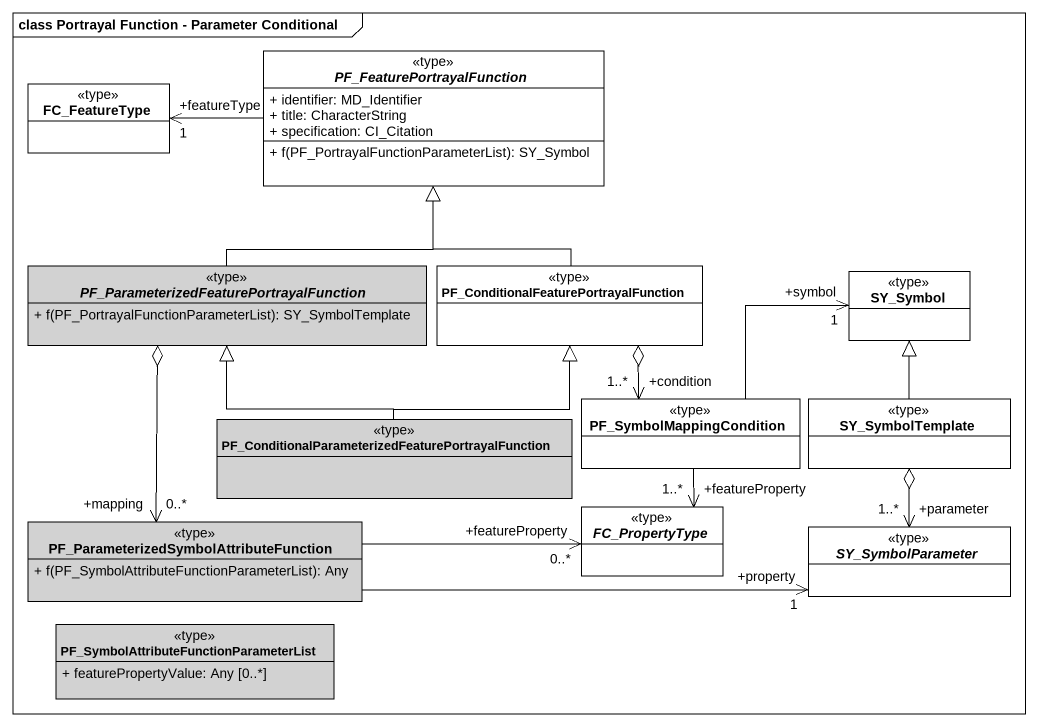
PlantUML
@startuml
mainframe class Portrayal Function - Parameter Conditional
hide circle
hide empty members
skinparam classAttributeIconSize 0
abstract class PF_FeaturePortrayalFunction <<type>> #FFFFFF {
  + identifier: MD_Identifier
  + title: CharacterString
  + specification: CI_Citation
  + f(PF_PortrayalFunctionParameterList): SY_Symbol
}
class FC_FeatureType <<type>> #FFFFFF
abstract class "PF_ParameterizedFeaturePortrayalFunction" as PF_ParameterizedFeaturePortr <<type>> #D2D2D2 {
  + f(PF_PortrayalFunctionParameterList): SY_SymbolTemplate
}
class "PF_ConditionalFeaturePortrayalFunction" as PF_ConditionalFeaturePortray <<type>> #FFFFFF
class SY_Symbol <<type>> #FFFFFF
class PF_SymbolMappingCondition <<type>> #FFFFFF
class SY_SymbolTemplate <<type>> #FFFFFF
class "PF_ConditionalParameterizedFeaturePortrayalFunction" as PF_ConditionalParameterizedF <<type>> #D2D2D2
abstract class FC_PropertyType <<type>> #FFFFFF
class "PF_ParameterizedSymbolAttributeFunction" as PF_ParameterizedSymbolAttrib <<type>> #D2D2D2 {
  + f(PF_SymbolAttributeFunctionParameterList): Any
}
abstract class SY_SymbolParameter <<type>> #FFFFFF
class "PF_SymbolAttributeFunctionParameterList" as PF_SymbolAttributeFunctionPa <<type>> #D2D2D2 {
  + featurePropertyValue: Any [0..*]
}
PF_FeaturePortrayalFunction -left-> "+featureType\n1" FC_FeatureType
PF_ParameterizedFeaturePortr -up-|> PF_FeaturePortrayalFunction
PF_ConditionalFeaturePortray -up-|> PF_FeaturePortrayalFunction
PF_SymbolMappingCondition "+condition\n1..*" <-up-o PF_ConditionalFeaturePortray
PF_SymbolMappingCondition -right-> "+symbol\n1" SY_Symbol
PF_SymbolMappingCondition --> "+featureProperty\n1..*" FC_PropertyType
SY_SymbolTemplate -up-|> SY_Symbol
PF_ConditionalParameterizedF -up-|> PF_ParameterizedFeaturePortr
PF_ConditionalParameterizedF -up-|> PF_ConditionalFeaturePortray
PF_ParameterizedSymbolAttrib "+mapping\n0..*" <-up-o PF_ParameterizedFeaturePortr
PF_ParameterizedSymbolAttrib -right-> "+featureProperty\n0..*" FC_PropertyType
PF_ParameterizedSymbolAttrib -right-> "+property\n1" SY_SymbolParameter
SY_SymbolParameter "+parameter\n1..*" <-up-o SY_SymbolTemplate
@enduml
